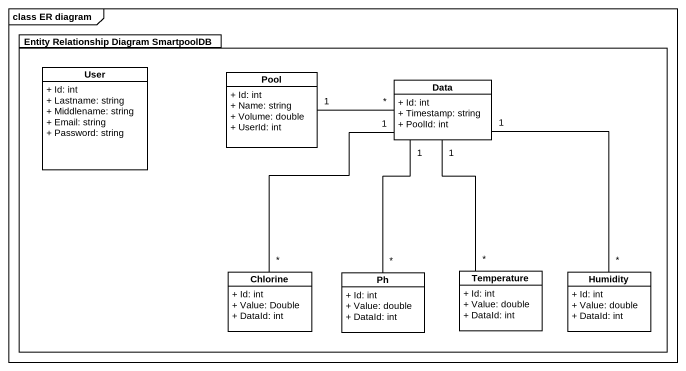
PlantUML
@startuml
mainframe class ER diagram
hide circle
hide empty members
skinparam classAttributeIconSize 0
package "Entity Relationship Diagram SmartpoolDB" as Entity_Relationship_Diagram {
  class User {
    + Id: int
    + Lastname: string
    + Middlename: string
    + Email: string
    + Password: string
  }
  class Pool {
    + Id: int
    + Name: string
    + Volume: double
    + UserId: int
  }
  class Data {
    + Id: int
    + Timestamp: string
    + PoolId: int
  }
  class Chlorine {
    + Id: int
    + Value: Double
    + DataId: int
  }
  class Ph {
    + Id: int
    + Value: double
    + DataId: int
  }
  class Temperature {
    + Id: int
    + Value: double
    + DataId: int
  }
  class Humidity {
    + Id: int
    + Value: double
    + DataId: int
  }
}
Pool "1" -right- "*" Data
Data "1" -- "*" Chlorine
Data "1" -- "*" Ph
Data "1" -- "*" Temperature
Data "1" -- "*" Humidity
@enduml
